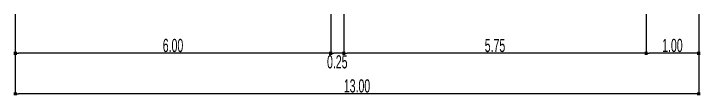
# Model space of a CAD drawing. Header units: millimetres. Extents: x 563079 to 571925, y 2063830 to 2067381.
# Drawn here: x 570354.7 to 570485.3, y 2066466.5 to 2066482.1 of the extents above; entities that cross this region are included whole.
import ezdxf

# ---------------------------------------------------------------- set-up
doc = ezdxf.new("R2010")
doc.units = ezdxf.units.MM
doc.header["$MEASUREMENT"] = 0
doc.layers.add('Congchiuluc', color=4, linetype='Continuous')
doc.layers.add('VE', color=2, linetype='Continuous')
doc.styles.add('CHUKICHTHUOC', font='', dxfattribs={"width": 0.7})
doc.styles.get('CHUKICHTHUOC').set_extended_font_data('.VnArial NarrowH')
doc.dimstyles.new('TNDH', dxfattribs={"dimscale": 0, "dimtxt": 2.5, "dimasz": 0.6, "dimexe": 0.18, "dimexo": 0.0625, "dimgap": 0.2, "dimtad": 1, "dimlfac": 0.1, "dimzin": 0, "dimdsep": 46, "dimtxsty": 'CHUKICHTHUOC', "dimblk": 'BOXFILLED', "dimcen": 0.09, "dimclrd": 8, "dimclre": 8, "dimclrt": 4, "dimadec": 0, "dimazin": 0, "dimtfac": 1, "dimtofl": 0, "dimtmove": 2, "dimatfit": 3, "dimfxl": 1, "dimtolj": 1, "dimtzin": 0, "dimarcsym": 2})

# ---------------------------------------------------------------- blocks, each defined once
blk = doc.blocks.new('_BoxFilled')
at = {"color": 0, "linetype": 'ByBlock', "lineweight": -2}
blk.add_line((-0.5, 0), (-1, 0), dxfattribs=at)
at = {"color": 0, "linetype": 'ByBlock'}
blk.add_solid([(-0.5, 0.5), (0.5, 0.5), (-0.5, -0.5), (0.5, -0.5)], dxfattribs=at)
blk = doc.blocks.new('*D263')
at = {"layer": 'Defpoints', "color": 0, "transparency": 16777216}
for p in [(570475.05, 2066482.06), (570485.05, 2066482.06), (570475.05, 2066474.51)]:
    blk.add_point(p, dxfattribs=at)
at = {"layer": 'VE', "color": 8, "lineweight": -2, "transparency": 16777216}
for p, q in [((570475.05, 2066481.99), (570475.05, 2066474.33)), ((570485.05, 2066481.99), (570485.05, 2066474.33)), ((570484.45, 2066474.51), (570475.65, 2066474.51))]:
    blk.add_line(p, q, dxfattribs=at)
at = {"layer": 'VE', "color": 8, "lineweight": -2, "transparency": 16777216, "xscale": 0.6, "yscale": 0.6, "zscale": 0.6, "rotation": 180}
blk.add_blockref('_BoxFilled', (570475.05, 2066474.51), dxfattribs=at)
at = {"layer": 'VE', "color": 8, "lineweight": -2, "transparency": 16777216, "xscale": 0.6, "yscale": 0.6, "zscale": 0.6}
blk.add_blockref('_BoxFilled', (570485.05, 2066474.51), dxfattribs=at)
at = {"layer": 'VE', "color": 4, "lineweight": 0, "transparency": 16777216, "insert": (570480.05, 2066475.98), "char_height": 2.5, "attachment_point": 5, "style": 'CHUKICHTHUOC'}
blk.add_mtext('\\A1;1.00', dxfattribs=at)
blk = doc.blocks.new('*D266')
at = {"layer": 'Congchiuluc', "color": 8, "lineweight": -2, "transparency": 16777216}
for p, q in [((570417.55, 2066481.99), (570417.55, 2066474.33)), ((570475.05, 2066481.99), (570475.05, 2066474.33)), ((570474.45, 2066474.51), (570418.15, 2066474.51))]:
    blk.add_line(p, q, dxfattribs=at)
at = {"layer": 'Defpoints', "color": 0, "transparency": 16777216}
for p in [(570417.55, 2066482.06), (570475.05, 2066482.06), (570417.55, 2066474.51)]:
    blk.add_point(p, dxfattribs=at)
at = {"layer": 'Congchiuluc', "color": 8, "lineweight": -2, "transparency": 16777216, "xscale": 0.6, "yscale": 0.6, "zscale": 0.6, "rotation": 180}
blk.add_blockref('_BoxFilled', (570417.55, 2066474.51), dxfattribs=at)
at = {"layer": 'Congchiuluc', "color": 8, "lineweight": -2, "transparency": 16777216, "xscale": 0.6, "yscale": 0.6, "zscale": 0.6}
blk.add_blockref('_BoxFilled', (570475.05, 2066474.51), dxfattribs=at)
at = {"layer": 'Congchiuluc', "color": 4, "lineweight": 0, "transparency": 16777216, "insert": (570446.3, 2066475.98), "char_height": 2.5, "attachment_point": 5, "style": 'CHUKICHTHUOC'}
blk.add_mtext('\\A1;5.75', dxfattribs=at)
blk = doc.blocks.new('*D267')
at = {"layer": 'Congchiuluc', "color": 8, "lineweight": -2, "transparency": 16777216}
for p, q in [((570415.05, 2066481.99), (570415.05, 2066474.33)), ((570417.55, 2066481.99), (570417.55, 2066474.33)), ((570416.95, 2066474.51), (570415.65, 2066474.51))]:
    blk.add_line(p, q, dxfattribs=at)
at = {"layer": 'Defpoints', "color": 0, "transparency": 16777216}
for p in [(570415.05, 2066482.06), (570417.55, 2066482.06), (570415.05, 2066474.51)]:
    blk.add_point(p, dxfattribs=at)
at = {"layer": 'Congchiuluc', "color": 8, "lineweight": -2, "transparency": 16777216, "xscale": 0.6, "yscale": 0.6, "zscale": 0.6, "rotation": 180}
blk.add_blockref('_BoxFilled', (570415.05, 2066474.51), dxfattribs=at)
at = {"layer": 'Congchiuluc', "color": 8, "lineweight": -2, "transparency": 16777216, "xscale": 0.6, "yscale": 0.6, "zscale": 0.6}
blk.add_blockref('_BoxFilled', (570417.55, 2066474.51), dxfattribs=at)
at = {"layer": 'Congchiuluc', "color": 4, "lineweight": 0, "transparency": 16777216, "insert": (570416.3, 2066472.86), "char_height": 2.5, "attachment_point": 5, "style": 'CHUKICHTHUOC'}
blk.add_mtext('\\A1;0.25', dxfattribs=at)
blk = doc.blocks.new('*D268')
at = {"layer": 'Congchiuluc', "color": 8, "lineweight": -2, "transparency": 16777216}
for p, q in [((570355.05, 2066481.99), (570355.05, 2066474.33)), ((570415.05, 2066481.93), (570415.05, 2066474.33)), ((570414.45, 2066474.51), (570355.65, 2066474.51))]:
    blk.add_line(p, q, dxfattribs=at)
at = {"layer": 'Defpoints', "color": 0, "transparency": 16777216}
for p in [(570355.05, 2066482.06), (570415.05, 2066481.99), (570355.05, 2066474.51)]:
    blk.add_point(p, dxfattribs=at)
at = {"layer": 'Congchiuluc', "color": 8, "lineweight": -2, "transparency": 16777216, "xscale": 0.6, "yscale": 0.6, "zscale": 0.6, "rotation": 180}
blk.add_blockref('_BoxFilled', (570355.05, 2066474.51), dxfattribs=at)
at = {"layer": 'Congchiuluc', "color": 8, "lineweight": -2, "transparency": 16777216, "xscale": 0.6, "yscale": 0.6, "zscale": 0.6}
blk.add_blockref('_BoxFilled', (570415.05, 2066474.51), dxfattribs=at)
at = {"layer": 'Congchiuluc', "color": 4, "lineweight": 0, "transparency": 16777216, "insert": (570385.05, 2066475.98), "char_height": 2.5, "attachment_point": 5, "style": 'CHUKICHTHUOC'}
blk.add_mtext('\\A1;6.00', dxfattribs=at)
blk = doc.blocks.new('*D281')
at = {"layer": 'Defpoints', "color": 0, "transparency": 16777216}
for p in [(570355.05, 2066482.06), (570485.05, 2066482.06), (570355.05, 2066466.79)]:
    blk.add_point(p, dxfattribs=at)
at = {"layer": 'VE', "color": 8, "lineweight": -2, "transparency": 16777216}
for p, q in [((570355.05, 2066481.99), (570355.05, 2066466.61)), ((570485.05, 2066481.99), (570485.05, 2066466.61)), ((570484.45, 2066466.79), (570355.65, 2066466.79))]:
    blk.add_line(p, q, dxfattribs=at)
at = {"layer": 'VE', "color": 8, "lineweight": -2, "transparency": 16777216, "xscale": 0.6, "yscale": 0.6, "zscale": 0.6, "rotation": 180}
blk.add_blockref('_BoxFilled', (570355.05, 2066466.79), dxfattribs=at)
at = {"layer": 'VE', "color": 8, "lineweight": -2, "transparency": 16777216, "xscale": 0.6, "yscale": 0.6, "zscale": 0.6}
blk.add_blockref('_BoxFilled', (570485.05, 2066466.79), dxfattribs=at)
at = {"layer": 'VE', "color": 4, "transparency": 16777216, "insert": (570420.05, 2066468.27), "char_height": 2.5, "attachment_point": 5, "style": 'CHUKICHTHUOC'}
blk.add_mtext('\\A1;13.00', dxfattribs=at)

msp = doc.modelspace()

# ---------------------------------------------------------------- dimensions: what is measured, and where the dimension line sits
at = {"layer": 'Congchiuluc', "lineweight": 0}
for base, p1, p2, picture, middle in [((570355.0483, 2066474.50591), (570415.0483, 2066481.99336), (570355.0483, 2066482.05586), '*D268', (570385.0483, 2066475.98234)), ((570417.5483, 2066474.50591), (570475.0483, 2066482.05586), (570417.5483, 2066482.05586), '*D266', (570446.2983, 2066475.97723))]:
    dim = msp.add_linear_dim(base=base, p1=p1, p2=p2, angle=180, dimstyle='TNDH', override={"dimscale": 1}, dxfattribs=at)
    dim.commit()
    dim.dimension.update_dxf_attribs({"geometry": picture, "text_midpoint": middle})
dim = msp.add_linear_dim(base=(570415.0483, 2066474.50591), p1=(570417.5483, 2066482.05586), p2=(570415.0483, 2066482.05586), angle=180, dimstyle='TNDH', override={"dimscale": 1}, dxfattribs=at)
dim.commit()
dim.dimension.update_dxf_attribs({"geometry": '*D267', "text_midpoint": (570416.2983, 2066472.86115), "dimtype": 160})
at = {"layer": 'VE'}
dim = msp.add_linear_dim(base=(570355.0483, 2066466.79171), p1=(570485.0483, 2066482.05586), p2=(570355.0483, 2066482.05586), angle=180, dimstyle='TNDH', override={"dimscale": 1}, dxfattribs=at)
dim.commit()
dim.dimension.update_dxf_attribs({"geometry": '*D281', "text_midpoint": (570420.0483, 2066468.26899)})
at = {"layer": 'VE', "lineweight": 0}
dim = msp.add_linear_dim(base=(570475.0483, 2066474.50591), p1=(570485.0483, 2066482.05586), p2=(570475.0483, 2066482.05586), angle=180, dimstyle='TNDH', override={"dimscale": 1}, dxfattribs=at)
dim.commit()
dim.dimension.update_dxf_attribs({"geometry": '*D263', "text_midpoint": (570480.0483, 2066475.98234)})

doc.saveas('drawing.dxf')
